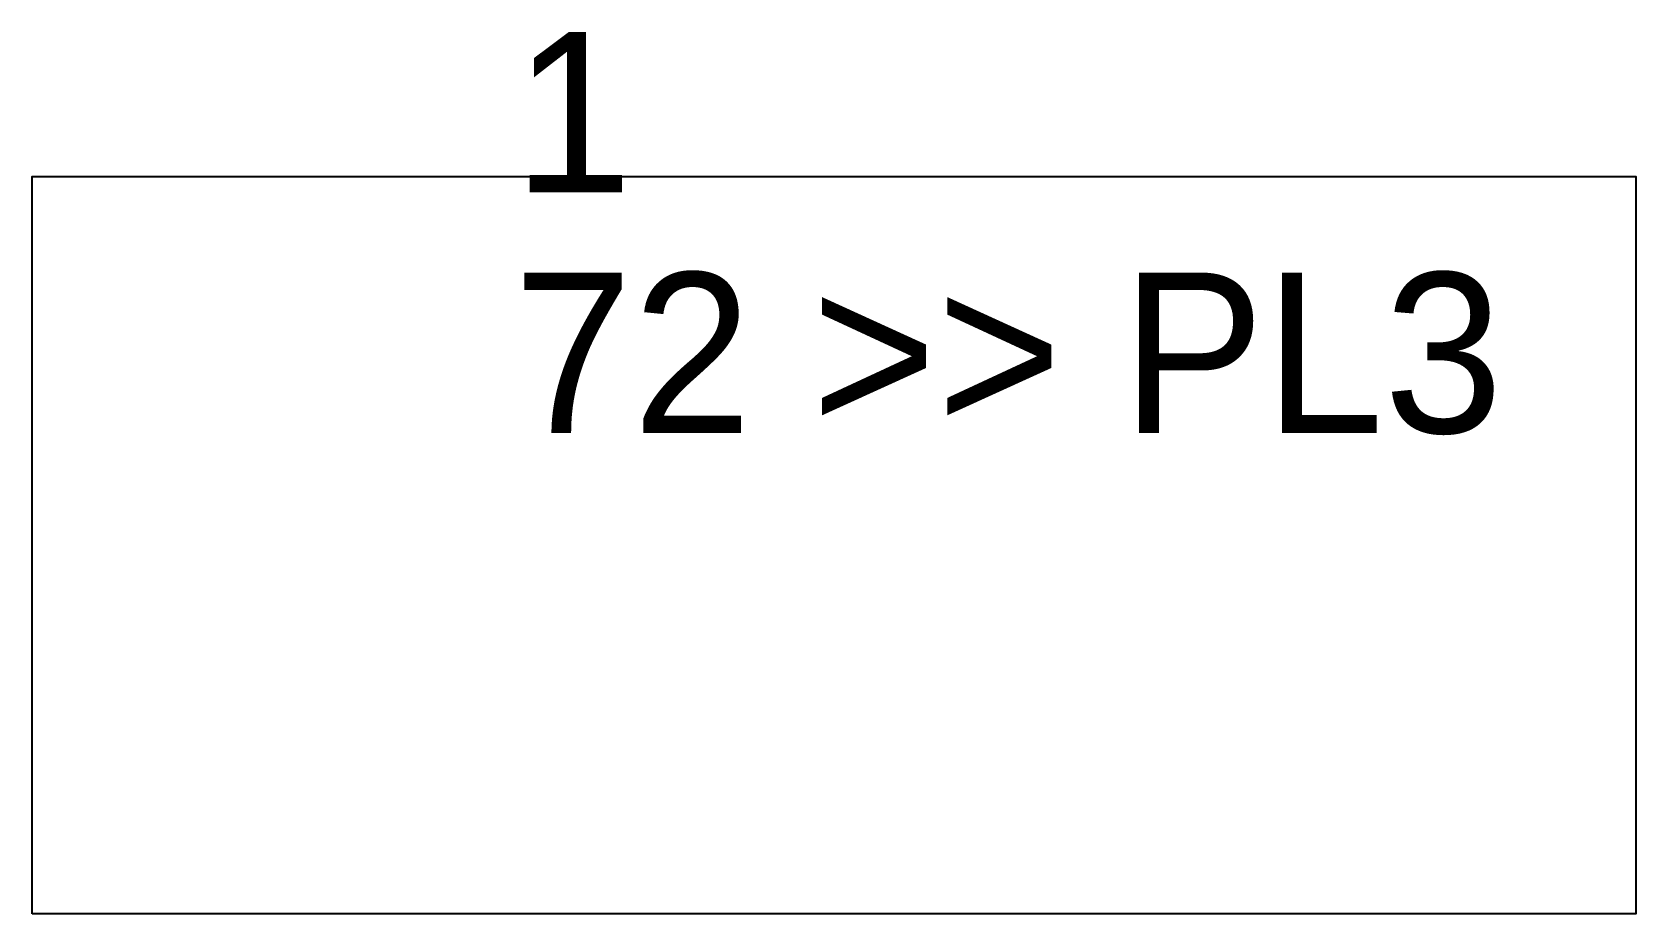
# Model space of a CAD drawing. Extents: x 0 to 100, y 0 to 55.
import ezdxf

# ---------------------------------------------------------------- set-up
doc = ezdxf.new("R2010")
doc.units = 0
for name, color, linetype in [('CUT', 7, 'CONTINUOUS'), ('SCRIBE', 3, 'CONTINUOUS'), ('TEXT', 7, 'CONTINUOUS')]:
    doc.layers.add(name, color=color, linetype=linetype)

msp = doc.modelspace()

# ---------------------------------------------------------------- linework, layer by layer
at = {"layer": 'CUT', "color": 7, "linetype": 'CONTINUOUS'}
msp.add_lwpolyline([(0, 0), (0, 46), (100, 46), (100, 0)], close=True, dxfattribs=at)

# ---------------------------------------------------------------- texts
at = {"layer": 'SCRIBE', "color": 3}
msp.add_text('1', height=10, dxfattribs=at).set_placement((30, 45))
at = {"layer": 'TEXT', "color": 7}
msp.add_text('72 >> PL3', height=10, dxfattribs=at).set_placement((30, 30))

doc.saveas('drawing.dxf')
